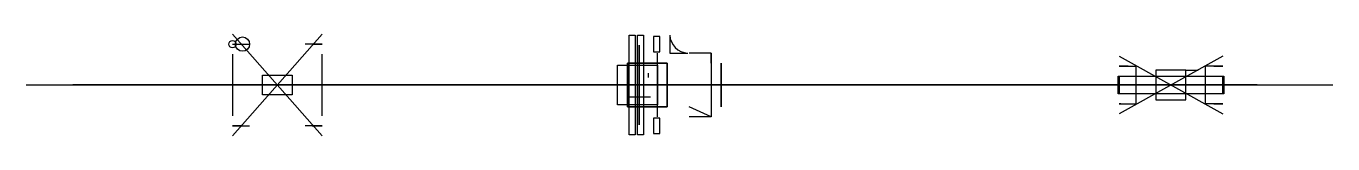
# Model space of a CAD drawing. Header units: millimetres. Extents: x 58213 to 58869, y 55524 to 55575.
import ezdxf

# ---------------------------------------------------------------- set-up
doc = ezdxf.new("R2010")
doc.units = ezdxf.units.MM

msp = doc.modelspace()

# ---------------------------------------------------------------- linework, layer by layer
for p, q in [((58361.96, 55575.5, 2575.5), (58316.96, 55524.5, 2575.5)), ((58361.96, 55524.5, 2575.5), (58316.96, 55575.5, 2575.5)), ((58536.44, 55575, 2600), (58536.44, 55566, 2600)), ((58316.96, 55570.5, 2575.5), (58321.96, 55570.5, 2575.5)), ((58316.96, 55570.5, 2575.5), (58325.56, 55570.5, 2575.5)), ((58316.96, 55565.49, 2550.5), (58316.96, 55534.51, 2550.5)), ((58361.96, 55570.5, 2575.5), (58353.36, 55570.5, 2575.5)), ((58356.96, 55570.5, 2575.5), (58361.96, 55570.5, 2575.5)), ((58361.96, 55534.51, 2550.5), (58361.96, 55565.49, 2550.5)), ((58557.21, 55566, 2603.5), (58557.21, 55534, 2603.5)), ((58814.01, 55564.4, 2564.4), (58762.01, 55535.6, 2564.4)), ((58762.01, 55564.4, 2564.4), (58814.01, 55535.6, 2564.4)), ((58766.51, 55559.4, 2564.4), (58762.01, 55559.4, 2564.4)), ((58762.01, 55559.4, 2564.4), (58770.61, 55559.4, 2564.4)), ((58770.61, 55540.6, 2535.6), (58770.61, 55559.4, 2535.6)), ((58814.01, 55559.4, 2564.4), (58805.41, 55559.4, 2564.4)), ((58805.41, 55540.6, 2564.4), (58805.41, 55559.4, 2535.6)), ((58809.51, 55559.4, 2564.4), (58814.01, 55559.4, 2564.4)), ((58762.01, 55554.37, 2550.5), (58762.01, 55545.63, 2550.5)), ((58814.01, 55545.63, 2550.5), (58814.01, 55554.37, 2550.5)), ((58831.33, 55550, 2712.15), (58236.85, 55550, 2712.15)), ((58316.96, 55550, 2550.5), (58316.96, 55550, 2565.5)), ((58316.96, 55550, 2565.5), (58361.96, 55550, 2565.5)), ((58361.96, 55550, 2550.5), (58361.96, 55550, 2565.5)), ((58521.13, 55550, 2631.07), (58521.13, 55550, 2631.07)), ((58525.21, 55550, 2797.63), (58525.21, 55550, 2495.2)), ((58530.21, 55550, 2657), (58536.59, 55550, 2655.75)), ((58762.01, 55550, 2550.5), (58762.01, 55550, 2554.4)), ((58762.01, 55550, 2554.4), (58814.01, 55550, 2554.4)), ((58814.01, 55550, 2550.5), (58814.01, 55550, 2554.4)), ((58548.1, 55538.14, 2678.44), (58546.21, 55539, 2677.5)), ((58762.91, 55540.6, 2564.4), (58762.01, 55540.6, 2564.4)), ((58762.01, 55540.6, 2564.4), (58770.61, 55540.6, 2564.4)), ((58814.01, 55540.6, 2564.4), (58805.41, 55540.6, 2564.4)), ((58809.51, 55540.6, 2564.4), (58814.01, 55540.6, 2564.4)), ((58557.21, 55534, 2683), (58548.1, 55538.14, 2678.44)), ((58321.96, 55529.5, 2575.5), (58316.96, 55529.5, 2575.5)), ((58316.96, 55529.5, 2575.5), (58325.56, 55529.5, 2575.5)), ((58361.96, 55529.5, 2575.5), (58353.36, 55529.5, 2575.5)), ((58356.96, 55529.5, 2575.5), (58361.96, 55529.5, 2575.5))]:
    msp.add_line(p, q)
at = {"extrusion": (1, 0, 0)}
for p, q in [((58536.44, 55575, 2600), (58536.44, 55566, 2600)), ((58536.44, 55566, 2600), (58545.44, 55566, 2600)), ((58562.21, 55539, 2657), (58562.21, 55561, 2644.5)), ((58562.21, 55561, 2644.5), (58562.21, 55561, 2656.94)), ((58562.21, 55561, 2657), (58562.21, 55539, 2644.5)), ((58562.21, 55550, 2650.75), (58562.21, 55550, 2653.75)), ((58562.21, 55550, 2653.75), (58562.21, 55550, 2647.75))]:
    msp.add_line(p, q, dxfattribs=at)
at = {"extrusion": (-1, 0, 0)}
for p, q in [((58521.13, 55570, 2530), (58521.13, 55530, 2570)), ((58521.13, 55530, 2530), (58521.13, 55570, 2570)), ((58530.21, 55534, 2657), (58530.21, 55566, 2657)), ((58515.21, 55561, 2677.5), (58515.21, 55561, 2680.5)), ((58515.21, 55561, 2680.5), (58515.21, 55556, 2680.5)), ((58515.21, 55561, 2680.5), (58515.21, 55556.5, 2680.5)), ((58515.21, 55556.5, 2680.5), (58515.21, 55556.5, 2683.63)), ((58530.21, 55550, 2650.5), (58530.21, 55554, 2650.5)), ((58530.21, 55554, 2650.5), (58530.21, 55546, 2650.5)), ((58530.21, 55550, 2657), (58530.21, 55550, 2650.5)), ((58515.21, 55539, 2680.5), (58515.21, 55544, 2680.5)), ((58515.21, 55539, 2680.5), (58515.21, 55543.5, 2680.5)), ((58515.21, 55543.5, 2680.5), (58515.21, 55543.5, 2682.32)), ((58515.21, 55539, 2677.5), (58515.21, 55539, 2680.5))]:
    msp.add_line(p, q, dxfattribs=at)
at = {"extrusion": (1, -7.57912e-14, 0)}
for p, q in [((58557.21, 55566, 2680.5), (58546.21, 55566, 2680.5)), ((58557.21, 55561, 2683.5), (58557.21, 55566, 2683.5)), ((58557.21, 55566, 2683.5), (58557.21, 55566, 2677.5)), ((58557.21, 55539, 2683.5), (58557.21, 55534, 2683.5)), ((58557.21, 55534, 2680.5), (58546.21, 55534, 2680.5)), ((58557.21, 55534, 2683.5), (58547.92, 55534, 2683.5)), ((58557.21, 55534, 2683.5), (58557.21, 55534, 2677.5))]:
    msp.add_line(p, q, dxfattribs=at)
at = {"extrusion": (0, 0, -1)}
for p, q in [((58535.21, 55561, 2677.5), (58515.21, 55561, 2677.5)), ((58515.21, 55561, 2677.5), (58515.21, 55561, 2682.5)), ((58515.21, 55561, 2682.5), (58515.21, 55539, 2682.5)), ((58515.21, 55556, 2680.5), (58515.21, 55556, 2677.5)), ((58525.79, 55553.74, 2677.5), (58525.79, 55556, 2677.5)), ((58515.21, 55544, 2680.5), (58515.21, 55544, 2677.5)), ((58515.21, 55544, 2677.5), (58526.71, 55544, 2677.5)), ((58515.21, 55539, 2682.5), (58515.21, 55539, 2677.5)), ((58515.21, 55539, 2677.5), (58535.21, 55539, 2677.5)), ((58805.48, 55543.92, 2550.5), (58805.48, 55543.92, 2550.5)), ((58805.48, 55543.92, 2550.5), (58805.48, 55543.92, 2550.5))]:
    msp.add_line(p, q, dxfattribs=at)
at = {"extrusion": (0, -1, 2.22045e-16)}
msp.add_line((58795.51, 55557.5, 2564.4), (58801.75, 55557.5, 2564.4), dxfattribs=at)
for points, elevation in [([(58516.07, 55575), (58519.07, 55575), (58519.07, 55525), (58516.07, 55525)], 2585), ([(58520.21, 55575), (58523.21, 55575), (58523.21, 55525), (58520.21, 55525)], 2585), ([(58528.22, 55566.67), (58531.42, 55566.67), (58531.42, 55574.33), (58528.22, 55574.33)], 2585), ([(58510.21, 55560), (58530.21, 55560), (58530.21, 55540), (58510.21, 55540)], 2585), ([(58535.21, 55539), (58515.21, 55539), (58515.21, 55561), (58535.21, 55561)], 2712.15), ([(58761.51, 55554.4), (58814.51, 55554.4), (58814.51, 55545.6), (58761.51, 55545.6)], 2535.6), ([(58795.51, 55542.5), (58795.51, 55557.5), (58780.51, 55557.5), (58780.51, 55542.5)], 2564.4), ([(58528.22, 55525.67), (58531.42, 55525.67), (58531.42, 55533.33), (58528.22, 55533.33)], 2585)]:
    msp.add_lwpolyline(points, close=True, dxfattribs=dict(elevation=elevation))
at = {"extrusion": (-1, 0, 0)}
for points, elevation in [([(-55541.02, 2657), (-55558.98, 2657), (-55558.98, 2644.29), (-55541.02, 2644.29)], -58530.21), ([(-55539, 2657), (-55539, 2683.5), (-55561, 2683.5), (-55561, 2657)], -58535.21), ([(-55540, 2585), (-55540, 2585), (-55540, 2585), (-55540, 2585)], -58510.21)]:
    msp.add_lwpolyline(points, close=True, dxfattribs=dict(at, elevation=elevation))
at = {"extrusion": (1, -1.22465e-16, 0), "elevation": 58535.21}
msp.add_lwpolyline([(55561, 2677.5), (55539, 2677.5), (55539, 2683.5), (55561, 2683.5)], close=True, dxfattribs=at)
at = {"extrusion": (1, 0, 0), "elevation": 58562.21}
msp.add_lwpolyline([(55539, 2657), (55561, 2657), (55561, 2644.5), (55539, 2644.5)], close=True, dxfattribs=at)
at = {"extrusion": (0, 0, -1), "elevation": -2702.15}
msp.add_lwpolyline([(-58331.96, 55545), (-58331.96, 55555), (-58346.96, 55555), (-58346.96, 55545)], close=True, dxfattribs=at)
for points, elevation in [([(58795.51, 55542.5), (58795.51, 55557.5), (58780.51, 55557.5), (58780.51, 55542.5), (58795.51, 55542.5)], 2564.4), ([(58213.35, 55550), (58869.29, 55550)], 2550)]:
    msp.add_lwpolyline(points, dxfattribs=dict(elevation=elevation))
at = {"extrusion": (-1, 0, 2.22045e-16), "elevation": -58492.09}
msp.add_lwpolyline([(-55550, 2550), (-55550, 2712.15)], dxfattribs=at)
for centre, radius in [((58316.96, 55570.5, 2575.5), 1.81), ((58321.96, 55570.5, 2575.5), 3.6)]:
    msp.add_circle(centre, radius)
msp.add_arc((58545.89, 55575.45, 2600), 9.46, 182.73752, 267.26248)

doc.saveas('drawing.dxf')
